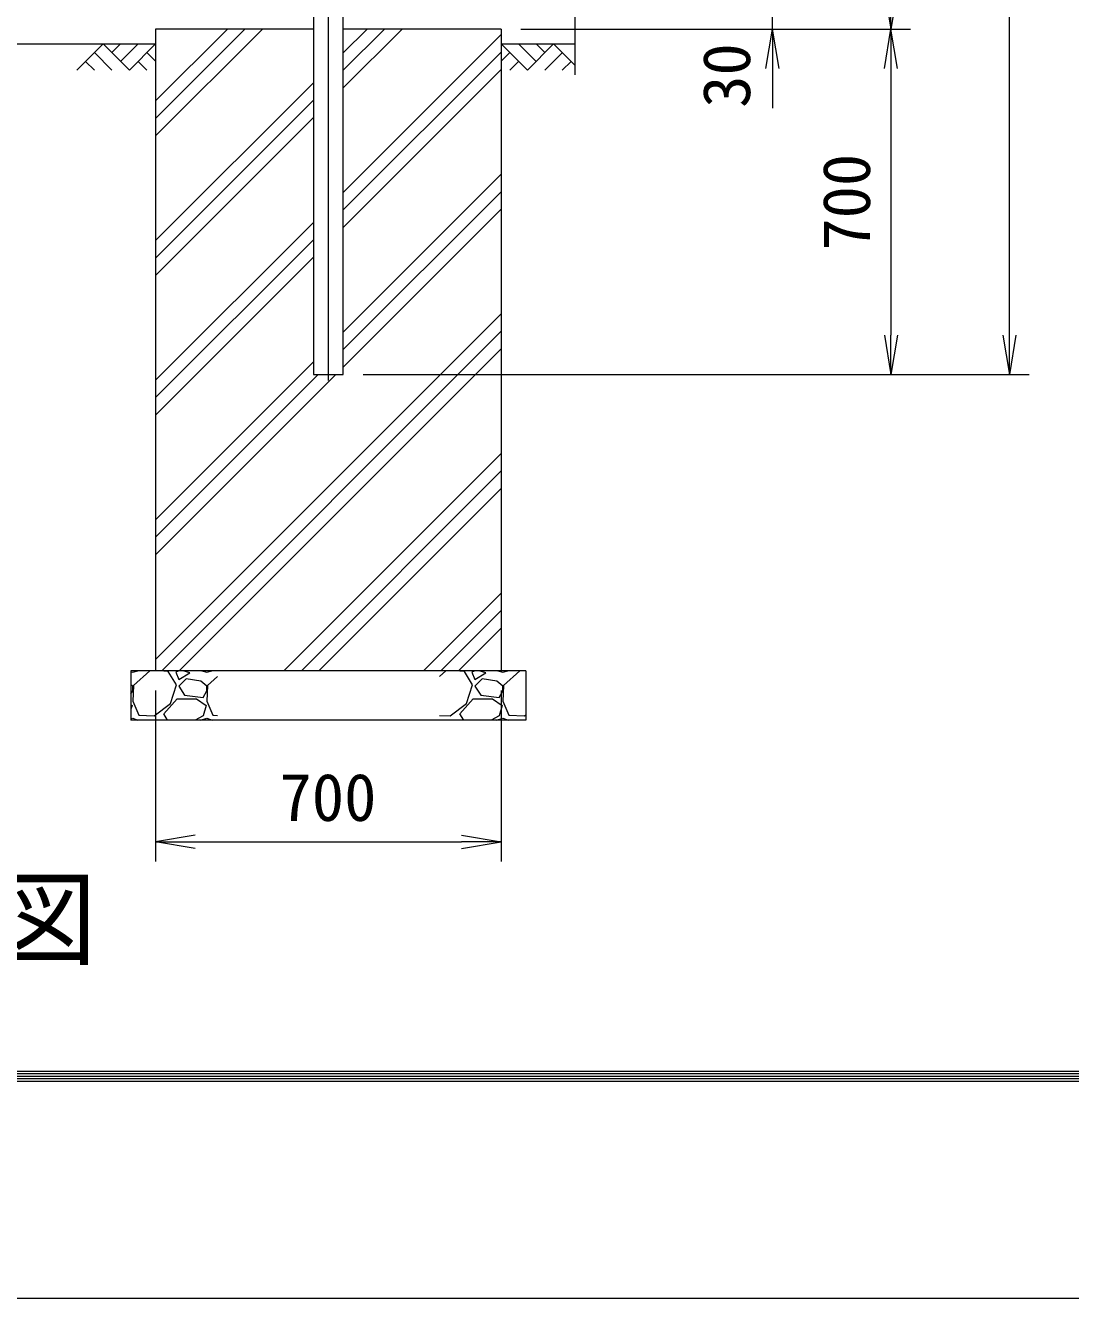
# Model space of a CAD drawing. Units: millimetres, scale not verified. Extents: x -8400 to 8400, y -5940 to 5940.
# Drawn here: x -5566 to -3448, y -5940 to -3361 of the extents above; entities that cross this region are included whole.
import ezdxf
from ezdxf.enums import TextEntityAlignment as Align

# ---------------------------------------------------------------- set-up
doc = ezdxf.new("R2010")
doc.units = ezdxf.units.MM
doc.header["$LTSCALE"] = 40
doc.linetypes.add('USER1', pattern=[50.8, 31.75, -6.35, 6.35, -6.35])
doc.layers.add('0-0_D-TTL-TXT', color=7, linetype='Continuous')
for name, color, linetype, lineweight in [('0-1_D-STR1', 1, 'Continuous', 18), ('0-2_D-BMK', 2, 'USER1', 13), ('0-4_D-STR-DIM', 7, 'Continuous', 9), ('0-6_0', 7, 'Continuous', 9), ('0-8_D-BGD', 7, 'Continuous', 9), ('0-9_D-STR4', 7, 'Continuous', 9), ('0-A_D-DCR-HCH', 7, 'Continuous', 9), ('0-B_D-TTL', 7, 'Continuous', 9)]:
    doc.layers.add(name, color=color, linetype=linetype, lineweight=lineweight)
doc.styles.add('ＭＳ ゴシック', font='')
doc.styles.get('ＭＳ ゴシック').set_extended_font_data('MS Gothic')

# ---------------------------------------------------------------- blocks, each defined once
blk = doc.blocks.new('_Open')
at = {"layer": '0-6_0'}
blk.add_line((-40, 6.67), (0, 0), dxfattribs=at)
blk.add_lwpolyline([(-40, -6.67), (0, 0), (-40, 0)], dxfattribs=at)

msp = doc.modelspace()

# ---------------------------------------------------------------- linework, layer by layer
at = {"layer": '0-1_D-STR1'}
msp.add_line((-4982.34, -3341.07), (-4982.34, -4068.22), dxfattribs=at)
msp.add_lwpolyline([(-4982.34, -4068.22), (-4921.84, -4068.22), (-4921.84, -3341.07)], dxfattribs=at)
at = {"layer": '0-2_D-BMK'}
msp.add_line((-4952.09, -4080.22), (-4952.09, 4646.78), dxfattribs=at)
at = {"layer": '0-4_D-STR-DIM'}
for p, q in [((-3572.09, -3988.22), (-3572.09, 4554.78)), ((-4452.09, -3461.22), (-4452.09, -2378.87)), ((-4052.09, -3368.22), (-4052.09, -3338.22)), ((-4562.09, -3368.22), (-3772.09, -3368.22)), ((-4562.09, -3368.22), (-3772.09, -3368.22)), ((-4562.09, -3368.22), (-4012.09, -3368.22)), ((-4052.09, -3448.22), (-4052.09, -3528.22)), ((-3812.09, -3448.22), (-3812.09, -3988.22)), ((-4881.84, -4068.22), (-3532.09, -4068.22)), ((-4881.84, -4068.22), (-3772.09, -4068.22)), ((-5302.09, -4708.22), (-5302.09, -5054.85)), ((-4602.09, -4708.22), (-4602.09, -5054.85)), ((-5222.09, -5014.85), (-4682.09, -5014.85))]:
    msp.add_line(p, q, dxfattribs=at)
at = {"layer": '0-8_D-BGD'}
for p, q in [((-6602.09, -3398.22), (-5302.09, -3398.22)), ((-4602.09, -3398.22), (-4452.09, -3398.22))]:
    msp.add_line(p, q, dxfattribs=at)
at = {"layer": '0-9_D-STR4'}
for p, q in [((-4982.34, -3368.22), (-5302.09, -3368.22)), ((-5302.09, -3368.22), (-5302.09, -4668.22)), ((-4602.09, -3368.22), (-4921.84, -3368.22)), ((-4602.09, -3368.22), (-4602.09, -4668.22)), ((-4552.09, -4668.22), (-5352.09, -4668.22)), ((-5352.09, -4668.22), (-5352.09, -4768.22)), ((-4552.09, -4668.22), (-4552.09, -4768.22)), ((-4552.09, -4768.22), (-5352.09, -4768.22))]:
    msp.add_line(p, q, dxfattribs=at)
at = {"layer": '0-A_D-DCR-HCH'}
for p, q in [((-5302.09, -3584.59), (-5085.72, -3368.22)), ((-5302.09, -3549.24), (-5121.07, -3368.22)), ((-5302.09, -3513.88), (-5156.43, -3368.22)), ((-4921.84, -3487.18), (-4802.87, -3368.22)), ((-4921.84, -3451.83), (-4838.23, -3368.22)), ((-4921.84, -3416.47), (-4873.58, -3368.22)), ((-5408.51, -3398.22), (-5461.73, -3451.43)), ((-5408.51, -3398.22), (-5355.3, -3451.43)), ((-5390.78, -3415.95), (-5373.04, -3398.22)), ((-5373.04, -3433.69), (-5337.57, -3398.22)), ((-5355.3, -3451.43), (-5302.09, -3398.22)), ((-4921.84, -3699.32), (-4602.09, -3379.57)), ((-4548.88, -3451.43), (-4602.09, -3398.22)), ((-4531.14, -3433.69), (-4566.62, -3398.22)), ((-4495.67, -3398.22), (-4548.88, -3451.43)), ((-4513.31, -3416.05), (-4531.14, -3398.22)), ((-4495.67, -3398.22), (-4452.09, -3441.79)), ((-5426.25, -3415.95), (-5390.61, -3451.43)), ((-5319.83, -3415.95), (-5302.09, -3433.61)), ((-4921.84, -3734.67), (-4602.09, -3414.92)), ((-4584.35, -3415.95), (-4602.09, -3433.61)), ((-4477.93, -3415.95), (-4513.57, -3451.43)), ((-5443.99, -3433.69), (-5426.17, -3451.43)), ((-5337.57, -3433.69), (-5319.75, -3451.43)), ((-4921.84, -3770.03), (-4602.09, -3450.28)), ((-4566.62, -3433.69), (-4584.43, -3451.43)), ((-4460.19, -3433.69), (-4478.01, -3451.43)), ((-5302.09, -3796.72), (-4982.34, -3476.97)), ((-5302.09, -3832.08), (-4982.34, -3512.33)), ((-5302.09, -3867.43), (-4982.34, -3547.68)), ((-4921.84, -3982.16), (-4602.09, -3662.41)), ((-4921.84, -4017.51), (-4602.09, -3697.76)), ((-4921.84, -4052.87), (-4602.09, -3733.12)), ((-5302.09, -4079.57), (-4982.34, -3759.82)), ((-5302.09, -4114.92), (-4982.34, -3795.17)), ((-5302.09, -4150.28), (-4982.34, -3830.53)), ((-5302.09, -4645.25), (-4602.09, -3945.25)), ((-5289.7, -4668.22), (-4602.09, -3980.61)), ((-5254.35, -4668.22), (-4602.09, -4015.96)), ((-5302.09, -4362.41), (-4982.34, -4042.66)), ((-5302.09, -4433.12), (-4937.19, -4068.22)), ((-5302.09, -4397.76), (-4972.54, -4068.22)), ((-5042.21, -4668.22), (-4602.09, -4228.09)), ((-5006.86, -4668.22), (-4602.09, -4263.45)), ((-4971.5, -4668.22), (-4602.09, -4298.8)), ((-4759.37, -4668.22), (-4602.09, -4510.94)), ((-4724.02, -4668.22), (-4602.09, -4546.29)), ((-4688.66, -4668.22), (-4602.09, -4581.65)), ((-5352.09, -4670.19), (-5348.47, -4671.25)), ((-5348.47, -4671.25), (-5338.14, -4668.22)), ((-5314.07, -4668.22), (-5346.97, -4698.25)), ((-5276.47, -4669.75), (-5294.91, -4668.22)), ((-5259.97, -4696.75), (-5276.47, -4669.75)), ((-5254.38, -4668.22), (-5261.47, -4671.25)), ((-5261.47, -4671.25), (-5255.47, -4686.25)), ((-5255.47, -4686.25), (-5232.97, -4672.75)), ((-5240.47, -4684.75), (-5255.47, -4699.75)), ((-5232.97, -4672.75), (-5246.58, -4668.22)), ((-5210.47, -4689.25), (-5240.47, -4684.75)), ((-5198.47, -4699.75), (-5210.47, -4689.25)), ((-5208.79, -4668.22), (-5198.47, -4671.25)), ((-5198.47, -4671.25), (-5188.14, -4668.22)), ((-5177.09, -4680.1), (-5196.97, -4698.25)), ((-4714.07, -4668.22), (-4727.09, -4680.1)), ((-4676.47, -4669.75), (-4694.91, -4668.22)), ((-4659.97, -4696.75), (-4676.47, -4669.75)), ((-4654.38, -4668.22), (-4661.47, -4671.25)), ((-4661.47, -4671.25), (-4655.47, -4686.25)), ((-4655.47, -4686.25), (-4632.97, -4672.75)), ((-4640.47, -4684.75), (-4655.47, -4699.75)), ((-4632.97, -4672.75), (-4646.58, -4668.22)), ((-4610.47, -4689.25), (-4640.47, -4684.75)), ((-4598.47, -4699.75), (-4610.47, -4689.25)), ((-4608.79, -4668.22), (-4598.47, -4671.25)), ((-4598.47, -4671.25), (-4588.14, -4668.22)), ((-4564.07, -4668.22), (-4596.97, -4698.25)), ((-5348.47, -4699.75), (-5352.09, -4696.58)), ((-5352.09, -4715.27), (-5348.47, -4708.75)), ((-5346.97, -4698.25), (-5348.47, -4729.75)), ((-5348.47, -4708.75), (-5348.47, -4699.75)), ((-5271.97, -4734.25), (-5259.97, -4696.75)), ((-5255.47, -4699.75), (-5243.47, -4717.75)), ((-5243.47, -4717.75), (-5205.97, -4722.25)), ((-5205.97, -4722.25), (-5198.47, -4708.75)), ((-5196.97, -4698.25), (-5198.47, -4729.75)), ((-5198.47, -4708.75), (-5198.47, -4699.75)), ((-4671.97, -4734.25), (-4659.97, -4696.75)), ((-4655.47, -4699.75), (-4643.47, -4717.75)), ((-4643.47, -4717.75), (-4605.97, -4722.25)), ((-4605.97, -4722.25), (-4598.47, -4708.75)), ((-4596.97, -4698.25), (-4598.47, -4729.75)), ((-4598.47, -4708.75), (-4598.47, -4699.75)), ((-5352.09, -4737.28), (-5349.97, -4738.75)), ((-5349.97, -4738.75), (-5352.09, -4746.18)), ((-5348.47, -4729.75), (-5336.47, -4758.25)), ((-5304.97, -4759.75), (-5271.97, -4734.25)), ((-5285.47, -4755.25), (-5258.47, -4725.25)), ((-5258.47, -4725.25), (-5219.47, -4725.25)), ((-5219.47, -4725.25), (-5199.97, -4738.75)), ((-5199.97, -4738.75), (-5205.97, -4759.75)), ((-5198.47, -4729.75), (-5186.47, -4758.25)), ((-4704.97, -4759.75), (-4671.97, -4734.25)), ((-4685.47, -4755.25), (-4658.47, -4725.25)), ((-4658.47, -4725.25), (-4619.47, -4725.25)), ((-4619.47, -4725.25), (-4599.97, -4738.75)), ((-4599.97, -4738.75), (-4605.97, -4759.75)), ((-4598.47, -4729.75), (-4586.47, -4758.25)), ((-5352.09, -4765.38), (-5348.47, -4764.25)), ((-5348.47, -4764.25), (-5337.9, -4768.22)), ((-5336.47, -4758.25), (-5304.97, -4759.75)), ((-5277.91, -4768.22), (-5285.47, -4755.25)), ((-5205.97, -4759.75), (-5222.13, -4768.22)), ((-5211.15, -4768.22), (-5198.47, -4764.25)), ((-5198.47, -4764.25), (-5187.9, -4768.22)), ((-5186.47, -4758.25), (-5177.09, -4758.7)), ((-4727.09, -4758.7), (-4704.97, -4759.75)), ((-4677.91, -4768.22), (-4685.47, -4755.25)), ((-4605.97, -4759.75), (-4622.13, -4768.22)), ((-4611.15, -4768.22), (-4598.47, -4764.25)), ((-4598.47, -4764.25), (-4587.9, -4768.22)), ((-4586.47, -4758.25), (-4554.97, -4759.75)), ((-4554.97, -4759.75), (-4552.09, -4757.53))]:
    msp.add_line(p, q, dxfattribs=at)
at = {"layer": '0-B_D-TTL', "color": 2, "lineweight": 18}
msp.add_lwpolyline([(-8400, 5940), (8400, 5940), (8400, -5940), (-8400, -5940)], close=True, dxfattribs=at)
at = {"layer": '0-B_D-TTL'}
for points in [[(-7860, 5500), (7860, 5500), (7860, -5500), (-7860, -5500)], [(-7855, 5495), (7855, 5495), (7855, -5495), (-7855, -5495)], [(-7850, 5490), (7850, 5490), (7850, -5490), (-7850, -5490)], [(-7845, 5485), (7845, 5485), (7845, -5485), (-7845, -5485)], [(-7840, 5480), (7840, 5480), (7840, -5480), (-7840, -5480)]]:
    msp.add_lwpolyline(points, close=True, dxfattribs=at)

# ---------------------------------------------------------------- block references
at = {"layer": '0-4_D-STR-DIM', "xscale": 2, "yscale": 2}
for p, rotation in [((-3812.09, -3368.22), 270), ((-4052.09, -3368.22), 90), ((-3812.09, -3368.22), 90), ((-3812.09, -4068.22), 270), ((-3572.09, -4068.22), 270), ((-5302.09, -5014.85), 180)]:
    msp.add_blockref('_Open', p, dxfattribs=dict(at, rotation=rotation))
msp.add_blockref('_Open', (-4602.09, -5014.85), dxfattribs=at)

# ---------------------------------------------------------------- texts
at = {"layer": '0-0_D-TTL-TXT', "style": 'ＭＳ ゴシック'}
msp.add_text('正\u3000面\u3000図', height=154, dxfattribs=at).set_placement((-6471.89, -5294.4), align=Align.BOTTOM_LEFT)
at = {"layer": '0-4_D-STR-DIM', "style": 'ＭＳ ゴシック'}
for s, p in [('30', (-4068.58, -3527.85)), ('700', (-3825.59, -3817.22))]:
    msp.add_text(s, height=96.19, rotation=90, dxfattribs=at).set_placement(p, align=Align.BOTTOM_LEFT)
msp.add_text('700', height=96.19, dxfattribs=at).set_placement((-5051.09, -5001.36), align=Align.BOTTOM_LEFT)

doc.saveas('drawing.dxf')
